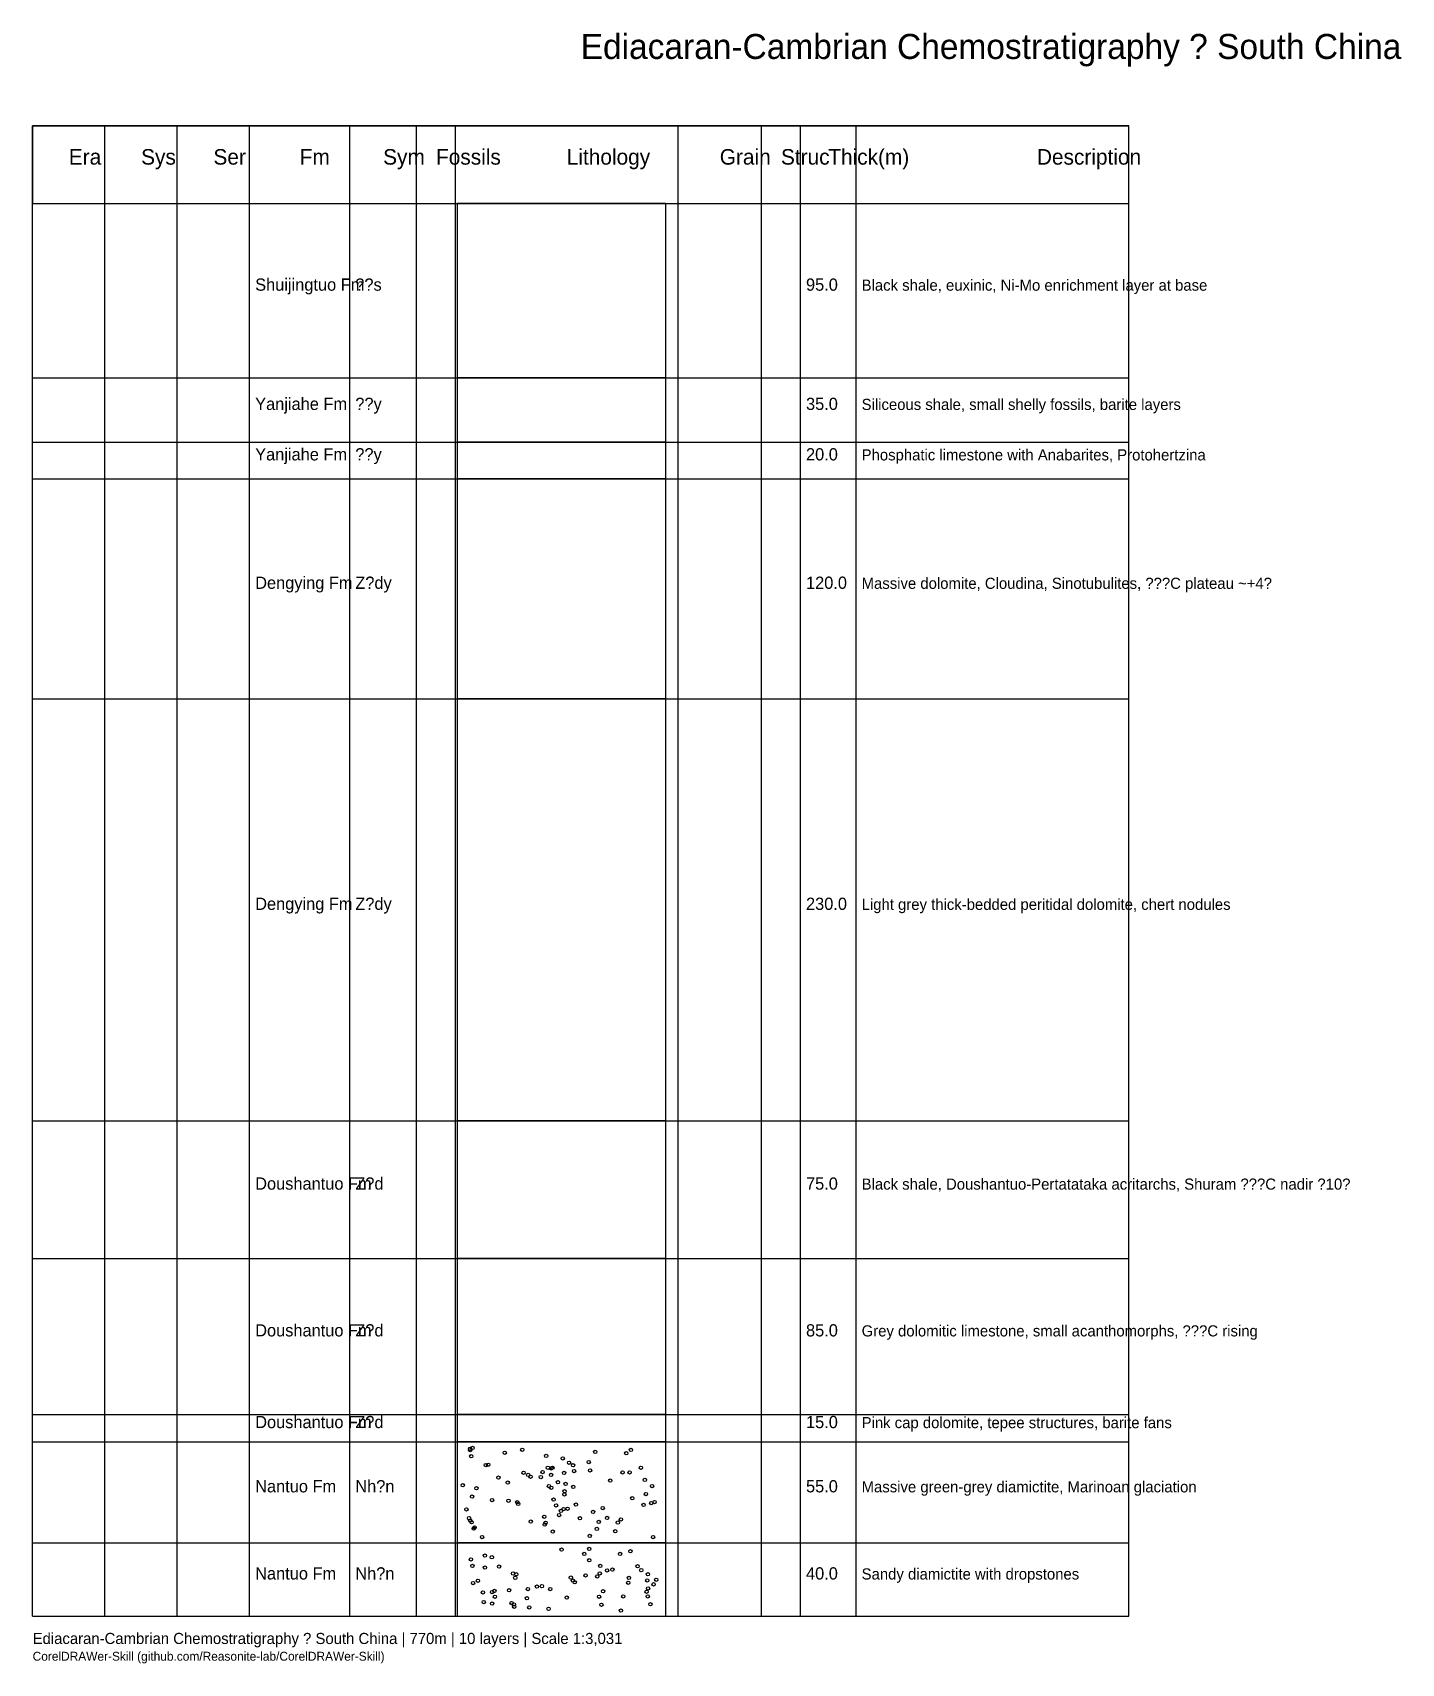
# Model space of a CAD drawing. Header units: metres. Extents: x 8 to 254, y 14 to 307.
import ezdxf

# ---------------------------------------------------------------- set-up
doc = ezdxf.new("R2010")
doc.units = ezdxf.units.M

msp = doc.modelspace()

# ---------------------------------------------------------------- linework, layer by layer
at = {"layer": 'BORDER', "color": 7}
for p, q in [((8, 22), (8, 290)), ((8, 290), (205, 290)), ((205, 22), (205, 290)), ((8, 22), (205, 22))]:
    msp.add_line(p, q, dxfattribs=at)
at = {"layer": 'GRID', "color": 8}
for p, q in [((21, 22), (21, 290)), ((34, 22), (34, 290)), ((47, 22), (47, 290)), ((65, 22), (65, 290)), ((77, 22), (77, 290)), ((84, 22), (84, 290)), ((124, 22), (124, 290)), ((139, 22), (139, 290)), ((146, 22), (146, 290)), ((156, 22), (156, 290)), ((8, 276), (205, 276)), ((8, 244.662), (205, 244.662)), ((8, 233.117), (205, 233.117)), ((8, 226.519), (205, 226.519)), ((8, 186.935), (205, 186.935)), ((8, 111.065), (205, 111.065)), ((8, 86.325), (205, 86.325)), ((8, 58.286), (205, 58.286)), ((8, 53.338), (205, 53.338)), ((8, 35.195), (205, 35.195))]:
    msp.add_line(p, q, dxfattribs=at)
at = {"layer": 'HEADER', "color": 8}
msp.add_lwpolyline([(8, 276), (205, 276), (205, 290), (8, 290)], close=True, dxfattribs=at)
at = {"layer": 'LITHOLOGY', "color": 3}
for points in [[(84.3, 244.662), (121.8, 244.662), (121.8, 276), (84.3, 276)], [(84.3, 35.195), (121.8, 35.195), (121.8, 53.338), (84.3, 53.338)], [(84.3, 22), (121.8, 22), (121.8, 35.195), (84.3, 35.195)]]:
    msp.add_lwpolyline(points, close=True, dxfattribs=at)
at = {"layer": 'LITHOLOGY', "color": 4}
for points in [[(84.3, 233.117), (121.8, 233.117), (121.8, 244.662), (84.3, 244.662)], [(84.3, 86.325), (121.8, 86.325), (121.8, 111.065), (84.3, 111.065)]]:
    msp.add_lwpolyline(points, close=True, dxfattribs=at)
at = {"layer": 'LITHOLOGY', "color": 5}
msp.add_lwpolyline([(84.3, 226.519), (121.8, 226.519), (121.8, 233.117), (84.3, 233.117)], close=True, dxfattribs=at)
at = {"layer": 'LITHOLOGY', "color": 8}
for points in [[(84.3, 186.935), (121.8, 186.935), (121.8, 226.519), (84.3, 226.519)], [(84.3, 58.286), (121.8, 58.286), (121.8, 86.325), (84.3, 86.325)], [(84.3, 53.338), (121.8, 53.338), (121.8, 58.286), (84.3, 58.286)]]:
    msp.add_lwpolyline(points, close=True, dxfattribs=at)
at = {"layer": 'LITHOLOGY', "color": 9}
msp.add_lwpolyline([(84.3, 111.065), (121.8, 111.065), (121.8, 186.935), (84.3, 186.935)], close=True, dxfattribs=at)
at = {"layer": 'PATTERN', "color": 8}
for centre in [(86.623, 52.097), (86.638, 51.858), (86.835, 50.747), (87.08, 52.268), (92.862, 51.384), (95.994, 51.929), (100.298, 50.81), (103.272, 50.378), (104.413, 49.597), (107.949, 49.713), (109.133, 51.528), (114.683, 51.302), (115.519, 51.897), (89.457, 49.165), (89.873, 49.226), (91.72, 46.925), (96.229, 47.793), (97.066, 47.403), (97.488, 47.074), (99.339, 47.018), (99.666, 47.928), (100.599, 48.701), (101.194, 47.416), (101.211, 48.564), (101.42, 48.702), (103.52, 47.775), (105.147, 49.146), (105.314, 48.089), (108.199, 48.203), (114.032, 47.855), (115.281, 47.867), (117.342, 48.7), (85.3, 45.549), (87.75, 45.018), (93.387, 46.029), (100.781, 45.395), (101.206, 45.109), (102.4, 46.075), (103.568, 43.906), (103.623, 44.458), (103.788, 45.785), (105.18, 45.241), (111.806, 46.393), (118.032, 46.494), (118.231, 43.96), (119.341, 45.395), (85.963, 41.213), (86.984, 43.509), (90.585, 42.887), (93.529, 42.753), (95.107, 42.476), (95.268, 42.18), (101.624, 42.96), (102.082, 41.925), (102.948, 40.943), (103.433, 41.261), (104.147, 41.319), (105.648, 42.065), (108.741, 40.756), (110.481, 41.433), (115.772, 43.213), (117.807, 42.015), (119.198, 42.343), (119.779, 42.511), (86.446, 39.629), (86.646, 39.184), (86.891, 38.902), (87.443, 37.97), (97.534, 39.004), (99.956, 39.887), (100.051, 38.477), (100.183, 38.794), (102.615, 40.176), (106.364, 39.602), (109.755, 38.941), (111.246, 39.683), (113.182, 38.846), (113.726, 39.416), (87.288, 37.746), (88.787, 36.237), (101.474, 37.212), (108.142, 36.43), (109.406, 37.682), (112.721, 37.267), (119.503, 36.238), (86.769, 32.221), (89.289, 32.895), (90.533, 32.596), (103.077, 33.976), (107.154, 33.211), (108.038, 32.069), (108.047, 34.089), (113.581, 33.195), (115.435, 33.674), (87.039, 31.029), (89.285, 30.736), (91.827, 30.916), (94.357, 29.681), (94.927, 29.538), (107.374, 29.336), (109.492, 29.154), (109.923, 29.687), (110.03, 31.046), (111.239, 30.248), (112.192, 30.396), (116.721, 30.988), (117.389, 30.278), (118.577, 29.543), (87.17, 27.963), (88.04, 28.377), (88.929, 26.291), (90.58, 26.334), (90.999, 26.542), (93.637, 26.678), (94.73, 28.899), (97.033, 26.865), (98.647, 27.326), (99.537, 27.4), (101.046, 26.875), (104.73, 28.942), (105.107, 28.402), (105.444, 28.109), (110.531, 26.493), (115.062, 28.025), (115.175, 28.882), (118.335, 26.387), (118.456, 28.437), (118.62, 27.009), (119.612, 27.731), (120.075, 28.546), (89.09, 24.542), (90.565, 24.28), (91.092, 25.513), (94.083, 24.37), (94.49, 24.112), (94.557, 23.706), (96.837, 25.218), (97.256, 23.569), (100.73, 23.325), (104.009, 25.338), (109.807, 25.49), (110.237, 24.073), (114.16, 25.559), (118.552, 25.556), (119.042, 24.144), (113.722, 23.002)]:
    msp.add_circle(centre, 0.3, dxfattribs=at)

# ---------------------------------------------------------------- texts
at = {"layer": 'FOOTER', "color": 8}
msp.add_text('Ediacaran-Cambrian Chemostratigraphy ? South China | 770m | 10 layers | Scale 1:3,031', height=2, dxfattribs=at).set_placement((8, 17))
at = {"layer": 'FOOTER', "color": 9}
msp.add_text('CorelDRAWer-Skill (github.com/Reasonite-lab/CorelDRAWer-Skill)', height=1.6, dxfattribs=at).set_placement((8, 14))
at = {"layer": 'HEADER', "color": 7}
for s, p in [('Era', (14.5, 283)), ('Sys', (27.5, 283)), ('Ser', (40.5, 283)), ('Fm', (56, 283)), ('Sym', (71, 283)), ('Fossils', (80.5, 283)), ('Lithology', (104, 283)), ('Grain', (131.5, 283)), ('Struc', (142.5, 283)), ('Thick(m)', (151, 283)), ('Description', (188.5, 283))]:
    msp.add_text(s, height=2.8, dxfattribs=at).set_placement(p)
at = {"layer": 'TEXT', "color": 7}
for s, height, p in [('Shuijingtuo Fm', 2.2, (48, 260.331)), ('??s', 2.2, (66, 260.331)), ('95.0', 2.2, (147, 260.331)), ('Black shale, euxinic, Ni-Mo enrichment layer at base', 2, (157, 260.331)), ('Yanjiahe Fm', 2.2, (48, 238.89)), ('??y', 2.2, (66, 238.89)), ('35.0', 2.2, (147, 238.89)), ('Siliceous shale, small shelly fossils, barite layers', 2, (157, 238.89)), ('Yanjiahe Fm', 2.2, (48, 229.818)), ('??y', 2.2, (66, 229.818)), ('20.0', 2.2, (147, 229.818)), ('Phosphatic limestone with Anabarites, Protohertzina', 2, (157, 229.818)), ('Dengying Fm', 2.2, (48, 206.727)), ('Z?dy', 2.2, (66, 206.727)), ('120.0', 2.2, (147, 206.727)), ('Massive dolomite, Cloudina, Sinotubulites, ???C plateau ~+4?', 2, (157, 206.727)), ('Dengying Fm', 2.2, (48, 149)), ('Z?dy', 2.2, (66, 149)), ('230.0', 2.2, (147, 149)), ('Light grey thick-bedded peritidal dolomite, chert nodules', 2, (157, 149)), ('Doushantuo Fm', 2.2, (48, 98.695)), ('Z?d', 2.2, (66, 98.695)), ('75.0', 2.2, (147, 98.695)), ('Black shale, Doushantuo-Pertatataka acritarchs, Shuram ???C nadir ?10?', 2, (157, 98.695)), ('Doushantuo Fm', 2.2, (48, 72.305)), ('Z?d', 2.2, (66, 72.305)), ('85.0', 2.2, (147, 72.305)), ('Grey dolomitic limestone, small acanthomorphs, ???C rising', 2, (157, 72.305)), ('Doushantuo Fm', 2.2, (48, 55.812)), ('Z?d', 2.2, (66, 55.812)), ('15.0', 2.2, (147, 55.812)), ('Pink cap dolomite, tepee structures, barite fans', 2, (157, 55.812)), ('Nantuo Fm', 2.2, (48, 44.266)), ('Nh?n', 2.2, (66, 44.266)), ('55.0', 2.2, (147, 44.266)), ('Massive green-grey diamictite, Marinoan glaciation', 2, (157, 44.266)), ('Nantuo Fm', 2.2, (48, 28.597)), ('Nh?n', 2.2, (66, 28.597)), ('40.0', 2.2, (147, 28.597)), ('Sandy diamictite with dropstones', 2, (157, 28.597))]:
    msp.add_text(s, height=height, dxfattribs=at).set_placement(p)
at = {"layer": 'TITLE', "color": 7}
msp.add_text('Ediacaran-Cambrian Chemostratigraphy ? South China', height=4.5, dxfattribs=at).set_placement((106.5, 302))

doc.saveas('drawing.dxf')
